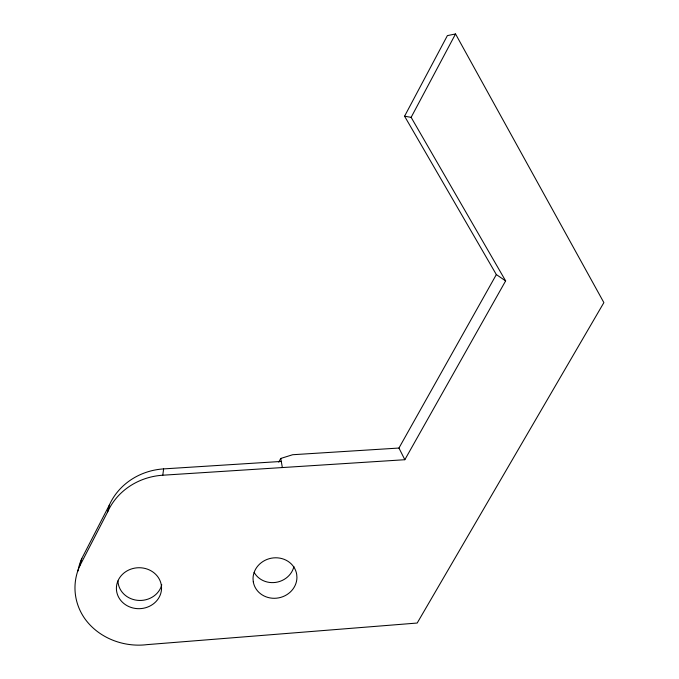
<?xml version="1.0" encoding="UTF-8"?>
<svg xmlns="http://www.w3.org/2000/svg" width="679" height="679" viewBox="0 0 679 679"><rect width="100%" height="100%" fill="white"/><g stroke="black" fill="none" stroke-linecap="round" stroke-linejoin="round"><path stroke-width="1.02" d="M162.782 475.215L404.845 459.717L505.634 280.894L496.341 274.579L404.574 116.211L447.376 35.622L455.541 33.95L603.877 302.613L417.195 623.033L147.012 644.634C123.603 647.52 98.633 638.048 84.765 618.594A63.605 57.681 -2 0 1 79.647 566.167L107.647 511.89A64.021 58.988 -2.3 0 1 162.782 475.215L163.622 468.9L281.284 461.44M161.755 584.687L161.424 586.019A22.22 20.192 -1.9 0 1 137.2 600.295A22.22 20.192 -1.9 0 1 117.959 580.944M107.647 511.89L109.37 504.998A63.003 58.148 -2.1 0 1 163.622 468.9M79.647 566.167L81.803 558.486L109.37 504.998M505.634 280.894L411.135 117.348L455.541 33.95M278.746 462.161L280.758 458.452L292.674 454.726L398.955 448.047L496.341 274.579M404.574 116.211L411.135 117.348M398.955 448.047L404.845 459.717M280.758 458.452L282.354 467.559M293.914 566.575A21.355 19.632 -11.8 0 1 275.784 582.378A21.355 19.632 -11.8 0 1 254.167 572.422M77.958 571.039A62.595 56.883 -1.8 0 1 81.803 558.486M161.551 587.7L161.212 584.509A22.577 20.472 -2 0 0 125.386 571.939A22.577 20.472 -2 0 0 129.086 606.678A22.577 20.472 -2 0 0 161.551 587.7M253.292 581.886L253.029 578.72A22.025 20.175 -12 0 1 273.425 557.9A22.025 20.175 -12 0 1 296.706 574.409L296.935 577.566A22.025 20.175 -12 0 1 276.548 598.182A22.025 20.175 -12 0 1 253.292 581.886"/></g></svg>
